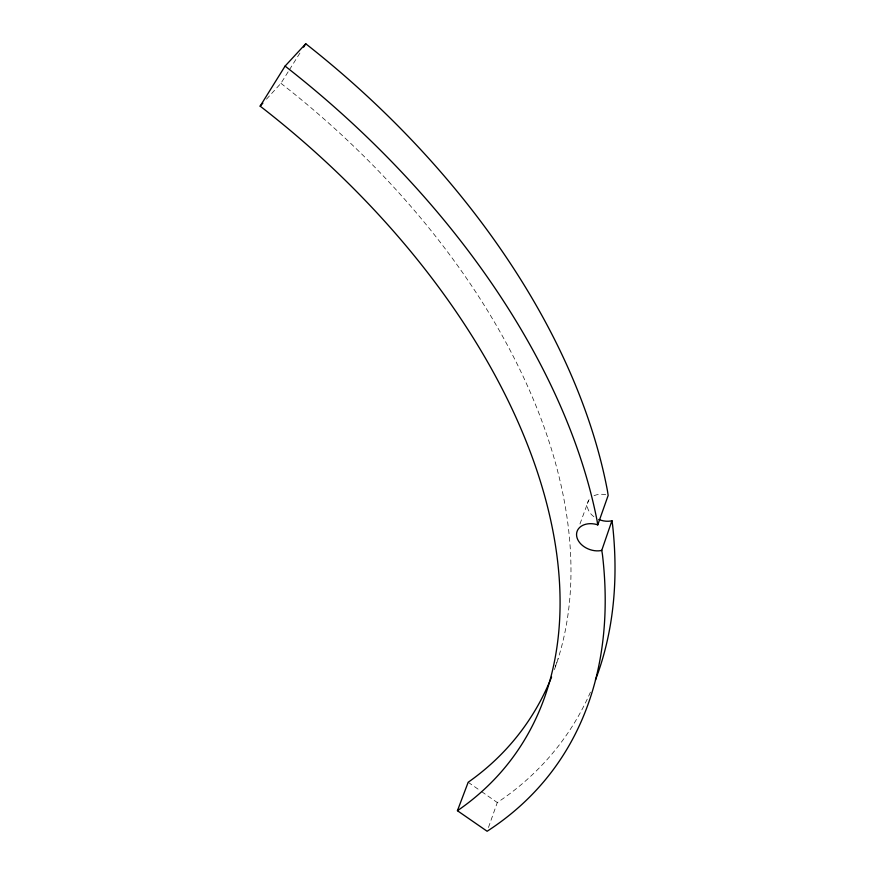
<?xml version="1.0" encoding="UTF-8"?>
<svg xmlns="http://www.w3.org/2000/svg" width="875" height="875" viewBox="0 0 875 875"><rect width="100%" height="100%" fill="white"/><g stroke="black" fill="none" stroke-linecap="round" stroke-linejoin="round"><path stroke-width="0.66" stroke-dasharray="4.38 3.28" d="M555.45 666.334L558.13 658.634M488.447 827.509L497.295 802.55A635.469 399.186 37.9 0 0 590.8 691.327M579.961 523.961L588.623 500.369M266.47 99.192L280.93 83.322L288.728 70.886M289.439 69.759L300.081 52.795M468.18 782.261L480.506 790.836M481.622 791.623L497.295 802.55M593.895 516.698A17.555 12.972 18.7 0 1 590.866 497.689M594.048 495.698A17.555 12.972 18.7 0 1 605.697 494.692M280.93 83.322A589.848 368.561 37.7 0 1 554.389 669.67"/><path stroke-width="1.31" d="M601.77 550.331L600.545 550.659A17.959 12.994 19 0 1 576.68 536.233A17.959 12.994 19 0 1 596.378 524.42L597.756 524.913L608.158 495.436L607.502 491.017A635.469 399.186 37.9 0 0 305.747 43.75L285.086 66.095L260.148 106.138A602.558 367.817 37.4 0 1 457.428 810.72L487.123 831.25A649.337 398.584 37.5 0 0 602.448 554.63L601.77 550.331L611.942 520.68L610.739 521.019A17.555 12.972 18.7 0 1 598.752 519.466M457.428 810.72L468.18 782.261A589.848 368.561 37.7 0 0 551.578 677.009M303.625 47.141L305.747 43.75M260.148 106.138L262.861 103.162M597.756 524.913L597.045 520.472A649.337 398.584 37.5 0 0 285.086 66.095M611.942 520.68L612.588 524.945A635.469 399.186 37.9 0 1 595.427 680.017"/></g></svg>
